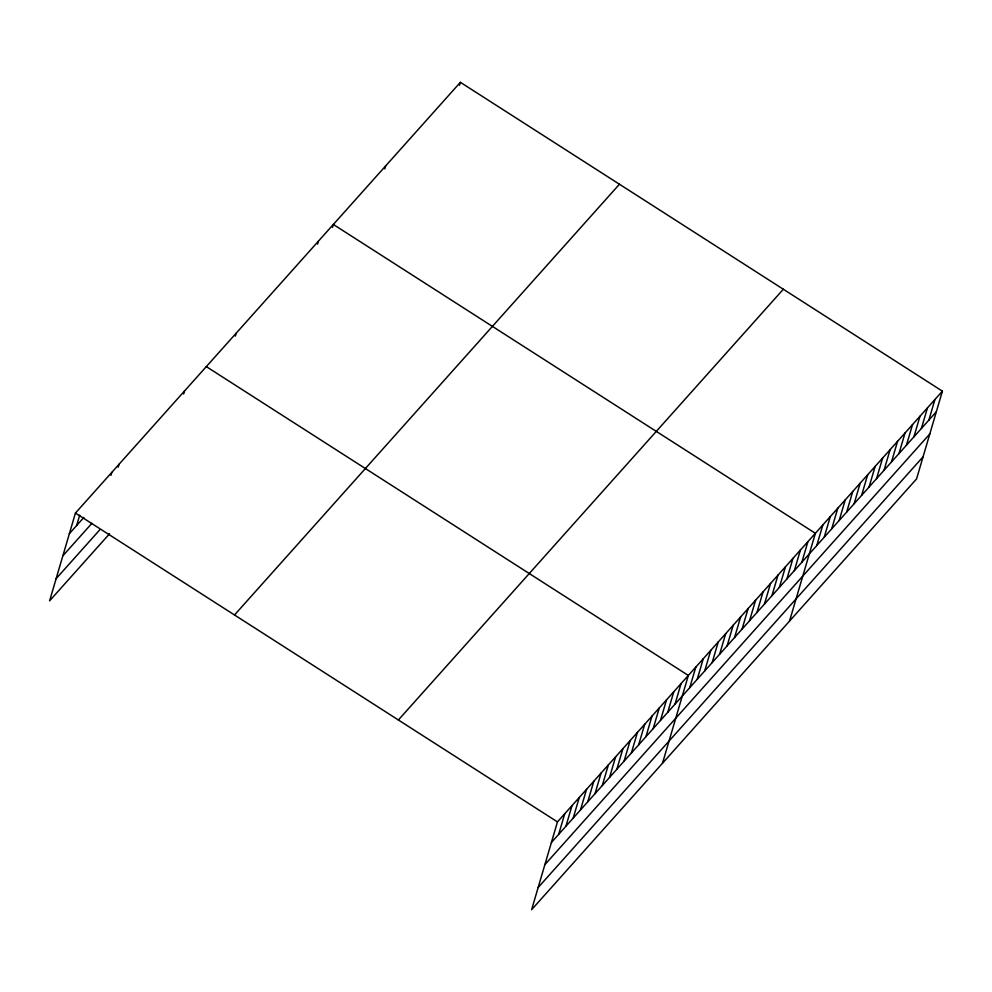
<?xml version="1.0" encoding="UTF-8"?>
<svg xmlns="http://www.w3.org/2000/svg" width="992" height="992" viewBox="0 0 992 992"><rect width="100%" height="100%" fill="white"/><g stroke="black" fill="none" stroke-linecap="round" stroke-linejoin="round"><path stroke-width="1.49" d="M942.4 391.158L557.454 821.897L531.625 909.689L916.558 478.938L942.4 391.158L460.375 82.311L75.442 513.062L49.6 600.842L109.591 533.721M76.644 525.524L79.67 515.22M110.93 475.317L111.786 472.378M118.197 467.182L119.065 464.244M183.632 393.96L184.5 391.009M235.34 336.102L236.208 333.163M317.539 244.131L318.407 241.18M332.481 227.404L333.349 224.465L815.374 533.312L789.533 621.091M384.784 168.876L385.652 165.924M459.507 85.262L460.375 82.311M558.67 834.371L564.733 813.762M565.936 826.237L572 805.628M573.202 818.102L579.266 797.494M580.481 809.956L586.545 789.359M587.748 801.821L593.811 781.225M595.014 793.687L601.09 773.09M602.293 785.552L608.356 764.944M609.559 777.418L615.623 756.809M616.838 769.284L622.902 748.675M624.104 761.149L630.168 740.54M631.371 753.002L637.434 732.406M638.65 744.868L644.713 724.272M645.916 736.734L651.98 716.137M653.195 728.599L659.258 707.99M660.461 720.465L666.525 699.856M667.728 712.33L673.791 691.722M675.006 704.196L681.07 683.587M662.507 763.232L688.336 675.453L206.311 366.606M689.75 687.692L695.814 667.083M697.215 679.334L703.278 658.725M704.692 670.964L710.756 650.368M712.169 662.606L718.233 642.01M719.634 654.249L725.698 633.64M727.111 645.891L733.175 625.282M734.576 637.521L740.64 616.925M742.053 629.164L748.117 608.555M749.53 620.806L755.594 600.197M756.995 612.436L763.059 591.84M764.472 604.078L770.536 583.47M771.937 595.721L778.001 575.112M779.414 587.351L785.478 566.754M786.892 578.993L792.955 558.384M794.356 570.636L800.42 550.027M801.834 562.266L807.897 541.669M816.776 545.55L822.839 524.942M824.253 537.18L830.316 516.584M831.718 528.823L837.781 508.226M839.195 520.465L845.258 499.856M846.672 512.108L852.736 491.499M854.137 503.738L860.2 483.141M861.614 495.38L867.678 474.771M869.079 487.022L875.142 466.414M876.556 478.652L882.62 458.056M884.033 470.295L890.097 449.686M891.498 461.937L897.562 441.328M898.975 453.567L905.039 432.971M906.452 445.21L912.516 424.601M913.917 436.852L919.981 416.243M921.394 428.482L927.458 407.886M928.859 420.124L934.923 399.528M69.366 533.659L83.911 517.39M62.843 555.83L91.934 523.28M56.122 578.671L99.746 529.852M234.509 614.978L619.442 184.239M398.387 719.981L783.333 289.242M551.391 842.506L936.336 411.767M544.868 864.677L929.814 433.938M538.148 887.518L923.093 456.779M75.442 513.062L557.454 821.897"/></g></svg>
